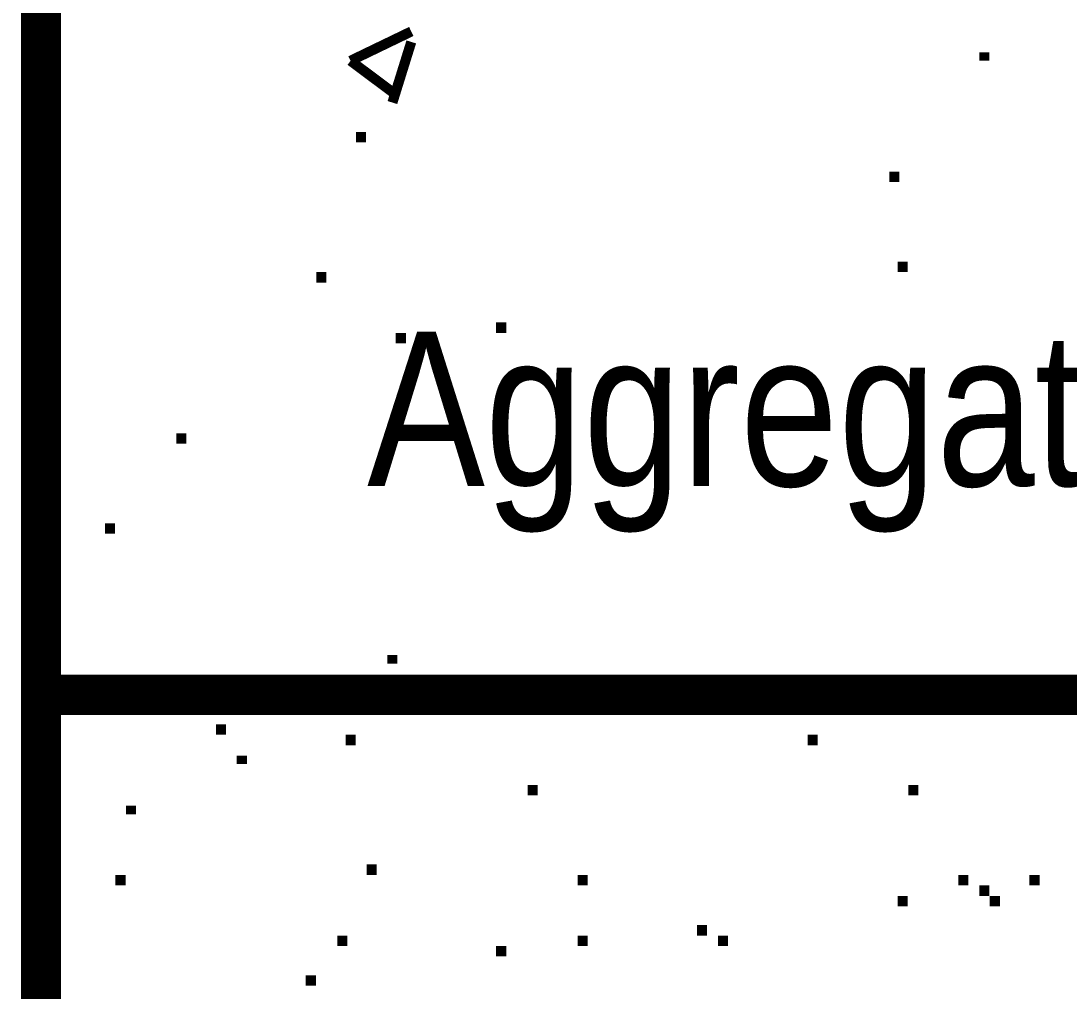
# Model space of a CAD drawing. Header units: millimetres. Extents: x 5 to 350, y 3 to 213.
# Drawn here: x 197.28 to 206.12, y 106.64 to 114.81 of the extents above; entities that cross this region are included whole.
import ezdxf

# ---------------------------------------------------------------- set-up
doc = ezdxf.new("R2010")
doc.units = ezdxf.units.MM
doc.layers.add('P', color=255, linetype='Continuous')
doc.layers.add('T', color=255, linetype='Continuous')
doc.styles.get("Standard").update_dxf_attribs({"font": 'arial.ttf'})

msp = doc.modelspace()

# ---------------------------------------------------------------- linework, layer by layer
at = {"layer": 'P'}
for points, const_width in [([(197.45, 120.403), (197.45, 95.85)], 0.339), ([(200.06, 114.476), (200.572, 114.723)], 0.085), ([(200.413, 114.124), (200.572, 114.635)], 0.085), ([(205.405, 114.476), (205.405, 114.547)], 0.085), ([(200.06, 114.476), (200.413, 114.212)], 0.085), ([(200.148, 113.788), (200.148, 113.877)], 0.085), ([(204.646, 113.453), (204.646, 113.542)], 0.085), ([(204.717, 112.695), (204.717, 112.783)], 0.085), ([(199.813, 112.607), (199.813, 112.695)], 0.085), ([(201.33, 112.183), (201.33, 112.272)], 0.085), ([(200.484, 112.095), (200.484, 112.183)], 0.085), ([(198.632, 111.248), (198.632, 111.337)], 0.085), ([(198.032, 110.49), (198.032, 110.578)], 0.085), ([(200.413, 109.396), (200.413, 109.467)], 0.085), ([(242.147, 109.132), (197.45, 109.132)], 0.339), ([(197.45, 109.132), (245.022, 109.132)], 0.339), ([(199.566, 109.044), (199.566, 109.132)], 0.085), ([(203.447, 109.044), (203.447, 109.132)], 0.085), ([(198.967, 108.797), (198.967, 108.885)], 0.085), ([(200.06, 108.708), (200.06, 108.797)], 0.085), ([(203.958, 108.708), (203.958, 108.797)], 0.085), ([(203.958, 108.708), (203.958, 108.797)], 0.085), ([(199.143, 108.55), (199.143, 108.62)], 0.085), ([(201.595, 108.285), (201.595, 108.373)], 0.085), ([(204.805, 108.285), (204.805, 108.373)], 0.085), ([(198.208, 108.126), (198.208, 108.197)], 0.085), ([(200.237, 107.615), (200.237, 107.703)], 0.085), ([(198.12, 107.527), (198.12, 107.615)], 0.085), ([(202.018, 107.527), (202.018, 107.615)], 0.085), ([(205.228, 107.527), (205.228, 107.615)], 0.085), ([(205.828, 107.527), (205.828, 107.615)], 0.085), ([(205.405, 107.438), (205.405, 107.527)], 0.085), ([(204.717, 107.35), (204.717, 107.438)], 0.085), ([(205.493, 107.35), (205.493, 107.438)], 0.085), ([(203.024, 107.103), (203.024, 107.192)], 0.085), ([(199.99, 107.015), (199.99, 107.103)], 0.085), ([(202.018, 107.015), (202.018, 107.103)], 0.085), ([(203.2, 107.015), (203.2, 107.103)], 0.085), ([(201.33, 106.927), (201.33, 107.015)], 0.085), ([(199.725, 106.68), (199.725, 106.768)], 0.085)]:
    msp.add_lwpolyline(points, dxfattribs=dict(at, const_width=const_width))

# ---------------------------------------------------------------- texts
at = {"layer": 'T', "insert": (200.2, 110.5), "char_height": 1.3, "attachment_point": 7}
msp.add_mtext('{\\fArial Narrow|b0|i0|c0|p18;Aggregate(38mm Down Graded Size) : Sand : Cement}', dxfattribs=at)

doc.saveas('drawing.dxf')
